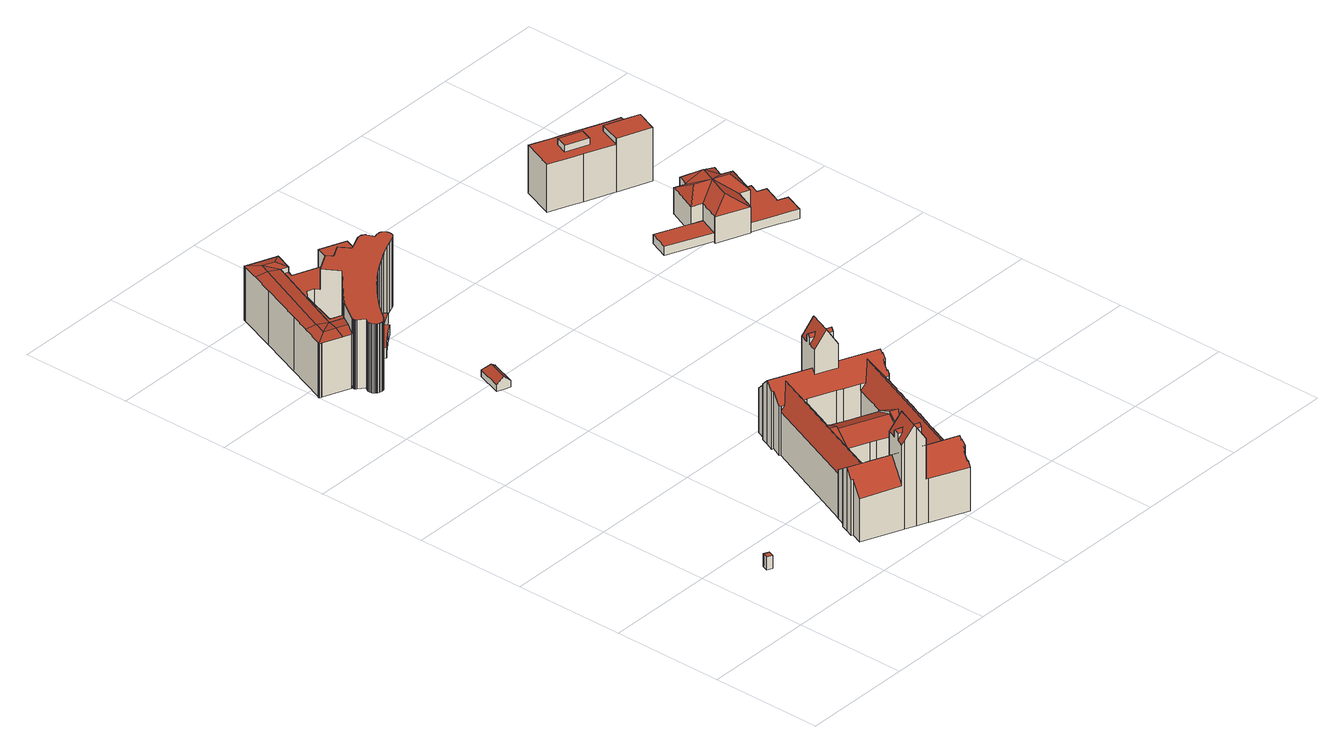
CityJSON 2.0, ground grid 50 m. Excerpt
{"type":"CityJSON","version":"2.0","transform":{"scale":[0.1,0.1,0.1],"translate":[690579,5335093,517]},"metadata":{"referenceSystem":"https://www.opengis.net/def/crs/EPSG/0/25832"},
"CityObjects":{
"building1":{"type":"Building","attributes":{"Gemeindeschluessel":"09162000","HoeheDach":"524.562","HoeheGrund":"518.562","Methode":"3210","NiedrigsteTraufeDesGebaeudes":"524.562","Geometrietyp2DReferenz":"3000","function":"51009_1610","roofType":"9999","measuredHeight":6},"geometry":[{"type":"MultiSurface","lod":"2","boundaries":[[[0,1,2,3]],[[4,0,3,5]],[[6,1,0,4]],[[1,6,7,2]],[[5,3,2,7]],[[6,4,5,7]]],"semantics":{"surfaces":[{"type":"WallSurface"},{"type":"RoofSurface"},{"type":"GroundSurface"}],"values":[0,0,1,0,2,0]}}]},
"building2":{"type":"Building","attributes":{"name":"Oberlandesgericht München Bayerischer Verfassungsgerichtshof Bayerischer Anwaltsgerichtshof","Gemeindeschluessel":"09162000","HoeheDach":"564.680","HoeheGrund":"517.672","Methode":"2000","NiedrigsteTraufeDesGebaeudes":"536.931","Geometrietyp2DReferenz":"3000","function":"31001_3000","roofType":"3100","measuredHeight":47.01,"storeysAboveGround":4},"geometry":[{"type":"MultiSurface","lod":"2","boundaries":[[[8,9,10,11]],[[12,13,14,15,16,17]],[[18,19,20,21]],[[22,23,24,25,26,27,28,29,30,31,32,33,34,35,36,37,38]],[[39,40,41,42]],[[43,44,45,46]],[[47,48,49,50,51,52,53]],[[54,55,56,57]],[[58,59,60,61]],[[62,63,64,65]],[[66,67,68,69]],[[70,71,72,73,74,75,76,77,78]],[[79,80,81,82]],[[69,68,83,84]],[[85,86,87,88]],[[89,90,91]],[[84,83,92,93]],[[94,95,96,97]],[[73,72,71,70,98,99,100,101,102,103,104,105,106,74]],[[82,81,107,108]],[[109,110,111,112]],[[113,114,115,116]],[[117,118,119,120,121,122]],[[123,124,125,126,127,128,129,130,131]],[[132,133,134,135]],[[136,137,138,139,140,141,142]],[[143,144,114,113]],[[145,146,147,139,138]],[[148,149,78,150]],[[53,52,146,145]],[[151,77,76,152]],[[153,154,155,156]],[[157,158,159,160,161,116,115]],[[162,25,24,163]],[[164,165,166,167,168,169]],[[11,10,170,171]],[[172,131,130,173]],[[174,175,176,177,178,179]],[[180,181,110,109]],[[182,183,133,132]],[[184,30,29,185]],[[186,187,188,189]],[[190,191,192]],[[193,91,90,194,195,196,197]],[[198,199,200,201]],[[202,203,104,103]],[[105,104,203]],[[204,205,108,107,206,207,208]],[[209,210,211,212]],[[213,214,215,216]],[[195,194,80,79]],[[217,129,128,218]],[[219,220,221,222]],[[223,140,139,224,225,208,207,226,14,13]],[[227,28,27,228]],[[229,230,154,153]],[[46,45,231,232]],[[88,87,233,183,182]],[[93,92,95,94]],[[234,235,236,237]],[[238,239,240]],[[236,241,17,16,242,243,244,245,246,237]],[[228,27,26,247]],[[248,249,250,251]],[[191,190,252,253,254,38,37,36,35,34,255,256,214,213]],[[257,258,225,224]],[[166,259,260,62,65,261,262,263,118,117,167]],[[175,60,59,193,197,264,265,266,176]],[[267,268,269,270]],[[50,61,60,175,174,51]],[[232,231,181,180]],[[158,157,271]],[[272,87,86,155,154,230,273,274,275,276,20,19,277,278,96,95,92,83,68,67,41,40,279,280,281,282,283,284,285,111,110,181,231,45,44,250,249,159,158,271,286,287,288]],[[289,290,291,292]],[[139,147,179,178,258,257]],[[293,240,239,201,200,294,295,122,121,127,126,125,124,123]],[[296,279,40,39]],[[168,167,117,122,295,294,199,198,238,240,293]],[[297,298,299,300]],[[301,254,253,302,99,98]],[[303,275,274,304]],[[63,260,259,305,306,307,308,309,119,118,263,262,310,64]],[[244,243,298,297]],[[311,312,313,314]],[[170,10,9,221,220,315,316,211,210,317,188,187,318,309,308,307,306,305]],[[215,214,256]],[[319,31,30,184]],[[146,52,51,174,179,147]],[[225,258,178,177,320,321,322,204,208]],[[323,324,235,234]],[[325,326,327,49,48,328,329]],[[218,128,330,331]],[[136,142,325,329]],[[17,241,12]],[[135,134,332,333]],[[334,102,101]],[[185,29,28,227]],[[173,130,129,217]],[[74,106,290,289,335,336,75]],[[251,250,44,43]],[[337,32,31,319]],[[338,33,32,337]],[[253,252,190,192,216,215,256,255,339,340,341,302]],[[342,343,344,345]],[[207,206,226]],[[160,159,249,248]],[[294,200,199]],[[346,282,281,347]],[[192,191,213,216]],[[238,198,201,239]],[[345,344,144,143]],[[97,96,278,348]],[[223,141,140]],[[349,350,351,352]],[[255,34,33,338,353,354,339]],[[187,186,355,356,357,318]],[[358,316,315,359]],[[152,76,75,336]],[[222,221,9,8]],[[360,277,19,18]],[[257,224,139]],[[261,310,262]],[[361,273,230,229]],[[362,288,287,89,91,193,59,58,50,49,327]],[[112,111,285,363]],[[150,78,77,151]],[[58,61,50]],[[364,171,170,305,259,166,165]],[[319,184,185,227,228,247,162,163,365,366,54,57,367,349,352,342,345,143,113,116,161,160,248,251,43,46,232,180,109,112,363,368,369,346,347,370,296,39,42,66,69,84,93,94,97,348,360,18,21,371,303,304,361,229,153,156,85,88,182,132,135,333,267,270,311,314,372,356,355,186,189,373,209,212,358,359,219,222,8,11,171,364,165,164,169,374,172,173,217,218,331,323,234,237,246,245,244,297,300,148,150,151,152,336,335,289,292,375,376,354,353,338,337],[79,82,108,205,204,322,321,320,266,265,264,197,196,195],[47,53,145,138,137,136,329,328,48]],[[320,177,176,266]],[[334,202,103,102]],[[64,310,261,65]],[[260,63,62]],[[333,332,268,267]],[[347,281,280,370]],[[302,341,291,290,106,105,203,202,334,101,100,99]],[[359,315,220,219]],[[243,242,15,14,226,206,107,81,80,194,90,89,287,286,271,157,115,114,144,344,343,351,350,377,56,55,22,38,254,301,98,70,78,149,299,298]],[[247,26,25,162]],[[57,56,377,367]],[[212,211,316,358]],[[352,351,343,342]],[[370,280,279,296]],[[314,313,378,372]],[[270,269,312,311]],[[374,169,168,293,123,131,172]],[[15,242,16]],[[363,285,284,368]],[[368,284,283,369]],[[272,233,87]],[[189,188,317,373]],[[156,155,86,85]],[[371,276,275,303]],[[376,340,339,354]],[[373,317,210,209]],[[163,24,23,365]],[[304,274,273,361]],[[55,54,366,365,23,22]],[[127,121,120,119,309,318,357,378,313,312,269,268,332,134,133,183,233,272,288,362,326,325,142,141,223,13,12,241,236,235,324,330,128]],[[348,278,277,360]],[[331,330,324,323]],[[341,340,376,375,292,291]],[[21,20,276,371]],[[372,378,357,356]],[[367,377,350,349]],[[42,41,67,66]],[[369,283,282,346]],[[300,299,149,148]],[[327,326,362]]],"semantics":{"surfaces":[{"type":"WallSurface"},{"type":"RoofSurface"},{"type":"GroundSurface"}],"values":[0,1,0,1,0,0,0,0,1,1,0,1,0,0,0,0,0,0,0,0,0,0,0,1,0,0,0,0,0,0,0,0,0,0,0,0,0,1,0,0,0,0,0,0,1,1,0,0,0,1,0,0,0,1,0,0,0,0,0,0,0,0,0,0,0,1,1,0,0,0,0,0,1,0,0,0,0,1,0,0,0,0,0,0,1,0,0,1,0,0,0,0,0,0,0,0,0,0,0,0,0,0,1,0,0,0,0,0,1,1,0,0,0,0,0,0,0,0,0,0,1,0,0,1,0,0,1,0,2,0,1,1,0,0,0,1,0,1,0,0,0,0,0,0,0,0,0,0,0,0,0,0,0,0,0,0,0,0,1,0,0,0,0,0,0,0,0,0,0]}}]},
"building3":{"type":"Building","attributes":{"Gemeindeschluessel":"09162000","HoeheDach":"523.760","HoeheGrund":"517.800","Methode":"2000","NiedrigsteTraufeDesGebaeudes":"520.940","Geometrietyp2DReferenz":"3000","function":"31001_9998","roofType":"3200","measuredHeight":5.96,"storeysAboveGround":1},"geometry":[{"type":"MultiSurface","lod":"2","boundaries":[[[379,380,381,382,383]],[[384,385,383,386]],[[387,386,383,382]],[[388,380,379,385,384]],[[389,390,388,384,386,387]],[[381,380,388,390]],[[390,389,387,382,381]],[[385,379,383]]],"semantics":{"surfaces":[{"type":"WallSurface"},{"type":"RoofSurface"},{"type":"GroundSurface"}],"values":[0,1,0,1,0,0,2,1]}}]},
"building4":{"type":"Building","attributes":{"Gemeindeschluessel":"09162000","HoeheDach":"549.310","HoeheGrund":"517.170","Methode":"2000","NiedrigsteTraufeDesGebaeudes":"526.640","Geometrietyp2DReferenz":"3000","function":"31001_9998","roofType":"1000","measuredHeight":32.14,"storeysAboveGround":9},"geometry":[{"type":"MultiSurface","lod":"2","boundaries":[[[391,392,393,394]],[[395,396,397,398]],[[399,400,401,402,403]],[[404,405,406,407]],[[408,409,410,411]],[[397,396,412,413]],[[398,397,400,399]],[[414,415,416,417]],[[418,419,420,421]],[[422,423,424,425]],[[426,427,428,429]],[[430,431,432,433]],[[434,435,436,437]],[[394,393,438,439]],[[440,441,442,443,444]],[[445,446,447,448,449,450,451]],[[446,452,453,447]],[[454,455,456,457]],[[458,459,460,461]],[[462,456,455,463,464,465,466,416,415,467,468,469,470,410,409,471,472,473,474,475,476,477,478,479,480,481,482,428,427,483,484,485,424,423,486,487,488,489,490,491,492,493,494,495,496,436,435,497,498,499,500,501,502,503,504,505,506,460,459,507,508,509,510,511,512,513,514,515,516,517,518,519,520,521,522,523,524,525,402,401]],[[526,478,477,527]],[[528,474,473,529]],[[530,531,532,533]],[[534,516,515,535]],[[536,537,538,539,540]],[[541,397,542]],[[543,521,520,544]],[[545,519,518,546]],[[547,548,549,550]],[[551,552,553,554]],[[433,432,555,406]],[[396,556,412]],[[542,413,557,558,444,443]],[[559,560,561,562]],[[563,564,538,537]],[[565,505,504,566]],[[567,492,491,568]],[[569,479,478,526]],[[570,571,572,573]],[[574,513,512,575]],[[576,482,481,577]],[[578,514,513,574]],[[448,579,403,449]],[[397,413,542]],[[580,581,582,583]],[[584,476,475,585]],[[586,508,507,587]],[[417,416,466,588]],[[535,515,514,578]],[[589,511,510,590]],[[591,430,433,406,405,592,553,552]],[[593,469,468,594]],[[575,512,511,589]],[[595,596,442,441]],[[544,520,519,545]],[[597,598,599,412,556,600,572,571]],[[601,496,495,602]],[[603,604,531,530]],[[594,468,467,605]],[[606,494,493,607]],[[600,392,391,573,572]],[[450,525,524,451]],[[577,481,480,608]],[[597,609,610,598]],[[527,477,476,584]],[[611,500,499,612]],[[396,418,421,556]],[[429,428,482,576]],[[562,561,613,614]],[[445,615,452,446]],[[614,613,596,595]],[[585,475,474,528]],[[546,518,517,616]],[[617,465,464,618]],[[580,619,558,557,581]],[[462,401,400,620,621]],[[622,484,483,623]],[[624,497,435,434]],[[566,504,503,625]],[[626,488,487,627]],[[628,490,489,629]],[[590,510,509,630]],[[629,489,488,626]],[[592,631,554,553]],[[551,632,633,420,419,591,552]],[[536,540,560,559]],[[634,463,455,454]],[[413,412,599,582,581,557]],[[563,457,456,462,621,564]],[[538,564,621,620,541,539]],[[633,632,439,438]],[[635,485,484,622]],[[636,471,409,408]],[[440,444,558,619]],[[591,419,418,637,431,430]],[[638,486,423,422]],[[425,424,485,635]],[[639,501,500,611]],[[587,507,459,458]],[[630,509,508,586]],[[447,453,579,448]],[[627,487,486,638]],[[640,522,521,543]],[[407,406,555,548,547]],[[607,493,492,567]],[[550,549,604,603]],[[610,583,582,599,598]],[[641,470,469,593]],[[534,533,532,616,517,516]],[[605,467,415,414]],[[461,460,506,642]],[[631,592,405,404]],[[623,483,427,426]],[[399,403,579,453,452,615,643,640,543,544,545,546,616,532,531,604,549,548,555,432,431,637,395,398]],[[637,418,396,395]],[[643,523,522,640]],[[568,491,490,628]],[[596,613,561,560,540,539,541,542,443,442]],[[618,464,463,634]],[[563,537,536,559,562,614,595,441,440,619,580,583,610,609,570,573,391,394,439,632,551,554,631,404,407,547,550,603,530,533,534,535,578,574,575,589,590,630,586,587,458,461,642,565,566,625,644,639,611,612,645,624,434,437,601,602,606,607,567,568,628,629,626,627,638,422,425,635,622,623,426,429,576,577,608,569,526,527,584,585,528,529,646,636,408,411,641,593,594,605,414,417,588,617,618,634,454,457]],[[437,436,496,601]],[[608,480,479,569]],[[625,503,502,644]],[[645,498,497,624]],[[612,499,498,645]],[[602,495,494,606]],[[445,451,524,523,643,615]],[[529,473,472,646]],[[449,403,402,525,450]],[[642,506,505,565]],[[633,438,393,392,600,556,421,420]],[[646,472,471,636]],[[609,597,571,570]],[[411,410,470,641]],[[588,466,465,617]],[[620,400,397,541]],[[644,502,501,639]]],"semantics":{"surfaces":[{"type":"WallSurface"},{"type":"RoofSurface"},{"type":"GroundSurface"}],"values":[0,0,0,0,0,1,0,0,1,0,0,0,0,0,0,1,0,0,0,1,0,0,0,0,0,1,0,0,0,0,0,1,1,0,0,0,0,0,0,0,0,0,0,1,0,0,0,0,0,0,1,0,0,0,0,1,0,0,0,0,0,0,0,0,0,0,1,0,0,0,0,0,0,0,0,0,0,0,0,0,0,0,0,0,0,0,0,1,0,1,0,0,0,0,0,0,0,0,0,0,0,0,0,0,0,0,0,0,0,0,0,0,0,1,0,0,0,1,0,2,0,0,0,0,0,0,0,0,0,0,1,0,0,0,0,1,0]}}]},
"building5":{"type":"Building","attributes":{"Gemeindeschluessel":"09162000","HoeheDach":"522.171","HoeheGrund":"517.640","Methode":"2000","NiedrigsteTraufeDesGebaeudes":"522.171","Geometrietyp2DReferenz":"3000","function":"51009_1610","roofType":"1000","measuredHeight":4.53},"geometry":[{"type":"MultiSurface","lod":"2","boundaries":[[[647,648,649,650,651,652]],[[653,654,649,648]],[[655,656,657,658]],[[659,660,661,662]],[[663,664,656,655]],[[665,666,667,668]],[[669,670,652,651,671,672]],[[653,673,662,661,674,654]],[[675,672,671,651,650,649,654,674,661,660,676,667,666,677,678,679,680,681,657,656,664]],[[682,681,680,683]],[[684,679,678,685]],[[686,669,672,675,664,663]],[[687,676,660,659]],[[658,657,681,682]],[[685,678,677,688]],[[687,659,662,673,653,648,647,652,670,669,686,663,655,658,682,683,684,685,688,665,668]],[[688,677,666,665]],[[668,667,676,687]],[[683,680,679,684]]],"semantics":{"surfaces":[{"type":"WallSurface"},{"type":"RoofSurface"},{"type":"GroundSurface"}],"values":[0,0,0,0,0,0,0,0,1,0,0,0,0,0,0,2,0,0,0]}}]},
"building6":{"type":"Building","attributes":{"Gemeindeschluessel":"09162000","HoeheDach":"521.990","HoeheGrund":"517.920","Methode":"1000","NiedrigsteTraufeDesGebaeudes":"521.990","Geometrietyp2DReferenz":"3000","function":"31001_9998","roofType":"1000","measuredHeight":4.07,"storeysAboveGround":1},"geometry":[{"type":"MultiSurface","lod":"2","boundaries":[[[689,690,691,692,693]],[[693,694,695,689]],[[691,696,697,692]],[[694,697,696,698,695]],[[692,697,694,693]],[[689,695,698,690]],[[690,698,696,691]]],"semantics":{"surfaces":[{"type":"GroundSurface"},{"type":"WallSurface"},{"type":"RoofSurface"}],"values":[0,1,1,2,1,1,1]}}]},
"building7":{"type":"Building","attributes":{"Gemeindeschluessel":"09162000","HoeheDach":"534.423","HoeheGrund":"517.560","Methode":"2000","NiedrigsteTraufeDesGebaeudes":"529.854","Geometrietyp2DReferenz":"3000","function":"31001_9998","roofType":"3200","measuredHeight":16.86,"storeysAboveGround":2},"geometry":[{"type":"MultiSurface","lod":"2","boundaries":[[[699,700,701,702,703]],[[704,705,706,707,708,709]],[[710,711,712,713]],[[714,715,716,717,718,719,720,721]],[[722,723,724,725,726,727]],[[711,728,709,708,729,712]],[[730,731,732,733,734,735,736,737]],[[703,738,731,730,739]],[[713,712,729,708,703,740,741]],[[742,700,743,744]],[[710,713,745,746]],[[713,741,747,745]],[[706,743,700,699]],[[744,743,706,705]],[[748,749,750]],[[739,730,737,751,752,753]],[[745,747,722,727,754,746]],[[750,749,753,752,755,756]],[[708,707,706,699,703]],[[734,733,718,717]],[[702,701,700,742,757,758,714,721]],[[738,719,718,733,732]],[[759,703,748,750]],[[748,703,739,753,749]],[[702,721,720,738,703]],[[720,719,738]],[[738,732,731]],[[744,705,704,709,728,711,710,746,754,727,726,725,760,756,755,752,751,737,736,735,734,717,716,715,714,758,757,742]],[[760,725,724,759,750,756]],[[741,740,703,759,724,723,722,747]]],"semantics":{"surfaces":[{"type":"RoofSurface"},{"type":"WallSurface"},{"type":"GroundSurface"}],"values":[0,1,1,1,1,1,1,0,0,1,1,0,0,1,0,1,1,1,0,1,1,0,0,0,0,0,0,2,1,0]}}]},
"building8":{"type":"Building","attributes":{"Gemeindeschluessel":"09162000","HoeheDach":"542.390","HoeheGrund":"517.310","Methode":"2000","NiedrigsteTraufeDesGebaeudes":"536.007","Geometrietyp2DReferenz":"3000","function":"31001_9998","roofType":"1000","measuredHeight":25.08,"storeysAboveGround":7},"geometry":[{"type":"MultiSurface","lod":"2","boundaries":[[[761,762,763,764]],[[765,766,767,768]],[[769,770,771,772,773,774,775]],[[773,772,776,777,778,779,780]],[[781,782,783,784,785,786]],[[787,779,778,788,789,790,791]],[[792,793,794,795,796,797]],[[798,799,800,801]],[[802,803,804,805,806,807]],[[808,809,810,811]],[[768,767,791,790]],[[794,793,766,765]],[[769,775,812,813]],[[807,806,809,808]],[[812,775,774,814,783,782,781]],[[777,815,788,778]],[[800,799,763,762]],[[801,800,762,761]],[[814,774,773,780,816,784,783]],[[811,810,797,796]],[[805,804,786,785,784,816,787,791,767,766,793,792,797,810,809,806],[764,798,801,761]],[[764,763,799,798]],[[779,787,816,780]],[[817,813,812,781,786,804,803]],[[771,818,815,777,776,772]],[[818,771,770,769,813,817,803,802,807,808,811,796,795,794,765,768,790,789,788,815]]],"semantics":{"surfaces":[{"type":"WallSurface"},{"type":"RoofSurface"},{"type":"GroundSurface"}],"values":[0,0,0,1,0,0,0,0,0,0,0,0,0,0,1,0,1,0,0,0,1,0,0,0,0,2]}}]},
"building9":{"type":"Building","attributes":{"Gemeindeschluessel":"09162000","HoeheDach":"521.884","HoeheGrund":"517.640","Methode":"2000","NiedrigsteTraufeDesGebaeudes":"521.880","Geometrietyp2DReferenz":"3000","function":"31001_9998","roofType":"1000","measuredHeight":4.24,"storeysAboveGround":1},"geometry":[{"type":"MultiSurface","lod":"2","boundaries":[[[819,820,821,822,823,824]],[[825,826,705,827,709,828]],[[744,829,830,831]],[[832,833,831,830,834,835]],[[836,837,832,835]],[[711,838,828,709]],[[839,840,841,842,843,844,845,846,838,711]],[[842,841,840,839,711,709,827,705,847,744,831,833,832,837,848,823,822,821]],[[821,820,843,842]],[[826,849,829,744,847,705]],[[823,848,837,836,850,824]],[[846,845,844,843,820,819,824,850,836,835,834,830,829,849,826,825,828,838]]],"semantics":{"surfaces":[{"type":"WallSurface"},{"type":"GroundSurface"},{"type":"RoofSurface"}],"values":[0,0,0,0,0,0,0,1,0,0,0,2]}}]}
},
"vertices":[
[204,360,76],[228,350,76],[228,350,16],[204,360,16],[194,335,76],[194,335,16],[218,324,76],[218,324,16],
[1036,28,7],[1036,28,230],[1029,10,209],[1029,10,7],[674,358,233],[684,272,290],[933,867,290],[865,814,233],[850,820,211],[660,364,213],[1135,299,7],[1135,299,219],[1140,296,212],[1140,296,7],[1326,719,303],[1328,723,299],[1335,740,280],[1338,739,280],[1343,751,267],[1337,753,267],[1340,759,260],[1336,761,260],[1348,789,229],[1352,788,229],[1358,803,212],[1195,871,213],[1181,877,213],[1165,838,256],[1160,826,269],[1155,814,282],[1147,795,303],[1194,426,7],[1194,426,213],[1189,428,220],[1189,428,7],[1268,602,7],[1268,602,213],[1258,578,213],[1258,578,7],[1039,376,7],[1041,375,7],[1041,375,207],[1039,376,205],[1039,376,199],[947,415,200],[947,415,7],[1320,706,7],[1320,706,292],[1324,705,292],[1324,705,7],[1108,443,254],[1109,542,204],[1108,542,204],[1073,458,254],[850,129,429],[868,122,429],[873,135,443],[847,146,443],[1177,401,7],[1177,401,220],[1183,399,213],[1183,399,7],[1054,834,303],[1062,853,282],[1067,865,269],[1072,877,256],[1088,916,213],[916,989,212],[895,941,266],[888,944,266],[874,910,303],[1099,716,7],[1099,716,234],[1073,727,234],[1073,727,7],[1171,370,213],[1171,370,7],[1096,193,7],[1096,193,213],[1091,182,213],[1091,182,7],[1189,677,233],[1169,685,233],[1169,685,205],[1166,372,219],[1166,372,7],[1156,347,7],[1156,347,219],[1160,345,213],[1160,345,7],[1045,813,286],[1045,813,399],[1054,834,399],[1062,853,399],[1062,853,429],[1067,865,443],[1072,877,429],[1072,877,399],[1088,916,399],[954,777,233],[954,777,7],[1246,550,7],[1246,550,213],[1236,527,213],[1236,527,7],[1288,642,7],[1288,642,238],[1284,639,234],[1284,639,7],[849,207,477],[895,187,399],[895,187,287],[849,207,287],[799,228,287],[799,228,399],[756,126,210],[772,162,252],[777,175,266],[782,188,280],[791,208,303],[613,283,303],[599,249,265],[607,246,265],[585,195,207],[1089,162,7],[1089,162,247],[1086,164,247],[1086,164,7],[766,318,7],[766,319,7],[828,466,7],[828,466,209],[766,319,209],[766,319,233],[766,318,234],[1294,656,7],[1294,656,249],[918,428,7],[918,428,200],[828,466,200],[858,874,7],[858,874,273],[874,910,7],[888,944,7],[895,941,7],[1102,220,7],[1102,220,219],[1092,195,219],[1092,195,7],[1283,637,233],[1283,637,213],[1280,631,213],[1280,631,7],[1283,637,7],[1338,739,7],[1335,740,7],[806,105,7],[814,102,7],[814,102,465],[806,105,477],[768,121,417],[768,121,7],[864,81,211],[864,81,7],[585,195,7],[607,246,7],[1073,458,241],[1108,542,199],[1018,580,199],[989,592,199],[898,631,199],[862,547,241],[1240,553,7],[1240,553,221],[1097,180,7],[1097,180,233],[1348,789,7],[1336,761,7],[1060,82,7],[1060,82,291],[1062,81,291],[1062,81,7],[1155,814,399],[1155,814,429],[1137,821,429],[1110,541,206],[1170,686,234],[1170,686,7],[1169,685,7],[1110,541,7],[805,164,443],[802,180,429],[782,188,429],[777,175,443],[1094,854,443],[1090,869,429],[896,632,7],[954,776,7],[954,776,233],[954,776,215],[896,632,211],[1063,75,7],[1063,75,285],[1058,62,271],[1058,62,7],[1160,826,443],[1165,838,429],[1147,845,429],[1134,836,443],[599,249,7],[613,283,7],[1042,55,7],[1042,55,258],[1032,30,230],[1032,30,7],[750,326,233],[833,559,253],[897,631,208],[941,782,233],[1340,759,7],[1337,753,7],[1107,218,7],[1107,218,212],[1252,580,220],[1252,580,7],[1091,182,233],[656,364,7],[656,364,234],[660,362,234],[660,362,7],[791,154,429],[772,162,429],[772,162,399],[660,364,233],[850,820,233],[851,820,233],[851,820,7],[850,820,7],[660,364,7],[1343,751,7],[1276,633,7],[1276,633,219],[1263,605,220],[1263,605,7],[1147,795,399],[1138,774,399],[1138,774,286],[1181,877,399],[1165,838,399],[862,547,253],[898,631,208],[853,86,399],[868,122,399],[861,155,429],[879,148,399],[887,168,399],[1109,542,7],[1108,542,7],[1018,580,7],[1079,136,7],[1079,136,269],[1077,130,274],[1077,130,7],[1268,644,233],[1077,188,233],[1118,244,212],[1114,246,218],[1125,272,218],[1129,270,212],[1147,327,219],[1152,325,212],[1205,452,213],[1200,454,220],[1211,482,220],[1217,480,213],[1225,500,213],[1220,502,220],[1231,529,220],[1262,687,261],[1257,728,288],[1009,137,288],[1095,913,7],[1095,913,411],[1134,897,474],[1134,897,7],[756,126,399],[782,188,399],[791,208,399],[1205,452,7],[845,823,7],[845,823,234],[866,871,273],[866,871,7],[1093,793,286],[1093,793,477],[1125,272,7],[1114,246,7],[853,86,211],[868,122,252],[873,135,266],[879,148,280],[887,168,303],[879,148,429],[1084,127,7],[1084,127,274],[1077,109,288],[1077,109,7],[1047,53,258],[1051,65,271],[1060,76,285],[1064,93,303],[1352,788,7],[989,592,7],[898,631,7],[897,631,7],[635,314,7],[635,314,275],[982,227,233],[983,228,233],[983,228,211],[983,228,7],[982,227,7],[627,317,275],[627,317,7],[1075,137,269],[1075,137,7],[1080,845,429],[1088,916,7],[916,989,7],[1358,803,7],[1195,871,7],[1166,883,425],[1140,894,469],[1136,896,477],[1302,682,7],[1302,682,270],[1291,657,249],[1291,657,7],[1217,480,7],[1211,482,7],[1152,325,7],[1308,689,7],[1308,689,276],[1305,682,271],[1305,682,7],[1181,877,7],[1166,883,7],[1064,93,7],[1068,102,7],[1068,102,296],[1051,65,7],[1047,53,7],[1147,327,7],[1118,244,7],[998,221,233],[1231,529,7],[853,86,7],[1328,723,7],[1326,719,7],[1315,686,7],[1220,502,7],[1225,500,7],[1200,454,7],[1129,270,7],[1072,112,7],[1060,76,7],[756,126,7],[1136,896,7],[1140,894,7],[1315,686,276],[1072,112,288],
[575,2037,40],[575,2037,39],[575,2037,8],[516,2058,8],[516,2058,39],[505,1934,68],[538,2026,68],[475,1944,39],[475,1944,8],[534,1923,39],[505,1934,8],[534,1923,8],
[234,3017,2],[234,3017,252],[239,3015,252],[239,3015,2],[305,2896,228],[305,2896,252],[145,2514,252],[145,2514,228],[206,2490,228],[206,2490,252],[206,2490,323],[247,2530,323],[247,2530,228],[513,2906,2],[513,2906,96],[532,2898,96],[532,2898,2],[166,2306,2],[166,2306,323],[164,2310,323],[164,2310,2],[252,2917,261],[92,2534,261],[167,2338,2],[167,2338,323],[170,2342,323],[170,2342,2],[337,2883,252],[369,2963,252],[367,2963,252],[320,2937,261],[384,2475,2],[384,2475,323],[353,2448,323],[353,2448,2],[266,2359,2],[266,2359,323],[240,2326,323],[240,2326,2],[328,2860,96],[328,2860,228],[492,2795,228],[492,2795,96],[686,2651,2],[686,2651,323],[682,2647,323],[682,2647,2],[239,3014,252],[239,3014,2],[7,2453,2],[4,2445,2],[4,2445,252],[6,2449,253],[7,2453,253],[312,2731,98],[282,2743,98],[252,2715,98],[191,2551,98],[247,2530,98],[370,2639,98],[372,2637,98],[282,2743,228],[252,2715,228],[140,2386,2],[140,2386,323],[141,2390,323],[141,2390,2],[659,2702,2],[659,2702,323],[666,2702,323],[666,2702,2],[138,2391,323],[141,2382,323],[143,2378,323],[146,2375,323],[176,2351,323],[164,2333,323],[163,2327,323],[162,2322,323],[163,2316,323],[169,2301,323],[173,2297,323],[178,2294,323],[183,2291,323],[188,2290,323],[194,2289,323],[198,2289,323],[201,2289,323],[208,2291,323],[214,2295,323],[220,2300,323],[224,2305,323],[294,2390,323],[297,2393,323],[322,2420,323],[416,2501,323],[449,2525,323],[484,2548,323],[530,2575,323],[561,2592,323],[567,2595,323],[605,2613,323],[641,2628,323],[667,2637,323],[673,2640,323],[678,2643,323],[689,2656,323],[690,2662,323],[691,2667,323],[691,2673,323],[690,2679,323],[688,2684,323],[685,2689,323],[681,2693,323],[677,2697,323],[672,2700,323],[653,2702,323],[647,2700,323],[635,2696,323],[622,2730,323],[621,2733,323],[619,2735,323],[617,2737,323],[614,2739,323],[610,2740,323],[606,2741,323],[608,2745,323],[586,2742,323],[516,2712,323],[484,2761,323],[428,2730,323],[410,2758,323],[324,2711,323],[372,2637,323],[370,2639,323],[201,2289,2],[198,2289,2],[183,2291,2],[178,2294,2],[648,2844,2],[648,2844,228],[647,2844,228],[647,2844,2],[606,2741,2],[610,2740,2],[18,2440,2],[136,2393,2],[136,2393,252],[103,2407,252],[18,2440,252],[124,2459,261],[70,2479,261],[428,2730,228],[484,2761,228],[516,2712,228],[586,2742,228],[643,2854,2],[643,2854,228],[643,2855,228],[643,2855,2],[381,2958,2],[381,2958,96],[374,2939,96],[374,2939,2],[532,2898,228],[268,2958,261],[47,2550,253],[9,2453,253],[13,2442,2],[13,2442,252],[13,2441,252],[13,2441,2],[136,2392,2],[136,2392,252],[677,2697,2],[681,2693,2],[605,2613,2],[567,2595,2],[208,2291,2],[231,3018,2],[231,3018,252],[232,3018,252],[232,3018,2],[617,2737,2],[619,2735,2],[224,2305,2],[220,2300,2],[614,2739,2],[191,2551,228],[83,2640,2],[83,2640,253],[160,2834,252],[160,2834,2],[194,2289,2],[188,2290,2],[647,2700,2],[653,2702,2],[176,2351,2],[621,2733,2],[622,2730,2],[369,2963,96],[506,2887,96],[162,2322,2],[163,2327,2],[5,2445,2],[5,2445,252],[228,3010,252],[229,3010,252],[201,2937,252],[233,3018,252],[678,2643,2],[673,2640,2],[651,2852,2],[651,2852,228],[164,2333,2],[667,2637,2],[641,2628,2],[214,2295,2],[228,3010,2],[229,3010,2],[691,2673,2],[691,2667,2],[5,2444,252],[5,2444,2],[312,2731,228],[608,2745,228],[146,2375,2],[143,2378,2],[9,2453,2],[172,2440,261],[138,2391,252],[297,2393,2],[294,2390,2],[689,2656,2],[685,2689,2],[484,2548,2],[449,2525,2],[561,2592,2],[530,2575,2],[635,2696,2],[506,2887,2],[363,2965,2],[363,2965,252],[141,2382,2],[322,2420,2],[169,2301,2],[337,2883,228],[416,2501,2],[690,2679,2],[410,2758,228],[163,2316,2],[672,2700,2],[324,2711,228],[688,2684,2],[690,2662,2],[173,2297,2],
[375,2429,6],[382,2422,6],[382,2422,52],[375,2429,52],[368,2437,52],[368,2437,6],[413,2448,6],[413,2448,52],[322,2420,6],[322,2420,52],[353,2448,52],[353,2448,6],[511,2518,6],[511,2518,52],[476,2496,52],[476,2496,6],[297,2393,6],[297,2393,52],[561,2592,6],[561,2592,52],[570,2575,52],[570,2575,6],[311,2381,6],[337,2406,6],[337,2406,52],[311,2381,52],[432,2463,6],[432,2463,52],[304,2387,52],[500,2536,52],[530,2575,52],[484,2548,52],[449,2525,52],[416,2501,52],[384,2475,52],[384,2475,6],[416,2501,6],[449,2525,6],[484,2548,6],[304,2387,6],[500,2536,6],[530,2575,6],
[1617,2063,9],[1654,2151,9],[1806,2087,9],[1853,2067,9],[1816,1979,9],[1816,1979,50],[1617,2063,50],[1806,2087,50],[1853,2067,50],[1654,2151,50],
[2027,2076,174],[2100,2126,129],[2056,2145,129],[2055,2145,129],[1954,2107,174],[1998,2007,6],[2042,1988,6],[2042,1988,129],[1998,2007,129],[1997,2007,129],[1997,2007,6],[1956,1911,6],[1959,1918,6],[1959,1918,129],[1956,1911,129],[2052,2146,6],[2052,2148,6],[2071,2192,6],[2072,2195,6],[2072,2195,129],[2071,2192,131],[2052,2148,131],[2052,2146,131],[1816,1979,129],[1852,2067,129],[1853,2067,129],[1853,2067,6],[1852,2067,6],[1816,1979,6],[1997,2006,6],[1997,2006,129],[1914,2205,131],[1914,2206,131],[1933,2250,132],[1934,2253,129],[1934,2253,6],[1933,2250,6],[1914,2206,6],[1914,2205,6],[1983,2177,174],[1910,2207,129],[1925,2037,174],[1911,2003,174],[2100,2126,6],[2094,2111,129],[2094,2111,6],[1813,1971,129],[1813,1971,6],[1813,1972,129],[1881,2137,174],[1865,2224,130],[1806,2087,129],[1910,2207,6],[1865,2226,6],[1865,2226,129],[1813,1972,6],[1865,2224,6],[1806,2087,6],[2056,2145,6],[2055,2145,6],[1852,2068,129],[1852,2068,6],
[1672,2615,225],[1672,2615,254],[1692,2668,254],[1692,2668,225],[1950,2620,3],[1950,2620,225],[1975,2610,225],[1975,2610,3],[1990,2438,3],[2030,2535,3],[2031,2536,3],[2031,2536,190],[2030,2535,190],[2030,2535,252],[1990,2438,252],[2043,2566,190],[2049,2581,190],[2000,2600,190],[1996,2602,190],[1977,2555,190],[1841,2497,252],[1858,2541,252],[1879,2594,252],[1879,2594,225],[1858,2541,225],[1841,2497,225],[1996,2602,225],[2000,2600,3],[1996,2602,3],[1994,2603,3],[1994,2603,225],[1711,2715,225],[1755,2697,225],[1755,2697,3],[1711,2715,3],[1630,2747,3],[1630,2747,225],[1795,2628,225],[1795,2628,254],[1774,2575,254],[1774,2575,225],[1654,2571,3],[1707,2550,3],[1707,2550,225],[1654,2571,225],[1559,2609,225],[1559,2609,3],[1560,2612,3],[1560,2612,225],[1616,2753,225],[1616,2753,3],[1842,2496,252],[1842,2496,3],[1977,2555,252],[2049,2581,3],[1977,2555,225],[1841,2497,3],[2043,2566,3],
[2150,1940,49],[2193,1922,49],[2193,1922,6],[2150,1940,6],[2149,1941,6],[2149,1941,49],[2041,1988,49],[2042,1988,49],[2041,1988,6],[1997,2007,49],[2094,2111,49],[2161,2083,49],[2161,2083,6],[2144,2041,6],[2144,2042,6],[2144,2042,49],[2144,2041,49],[2184,2024,49],[2184,2024,6],[1959,1918,49],[2004,1899,6],[2073,1870,6],[2114,1853,6],[2157,1834,6],[2157,1834,49],[2114,1853,49],[2073,1870,49],[2004,1899,49],[2076,2070,6],[2150,1943,6],[2076,2070,49],[2150,1943,49]
]}
